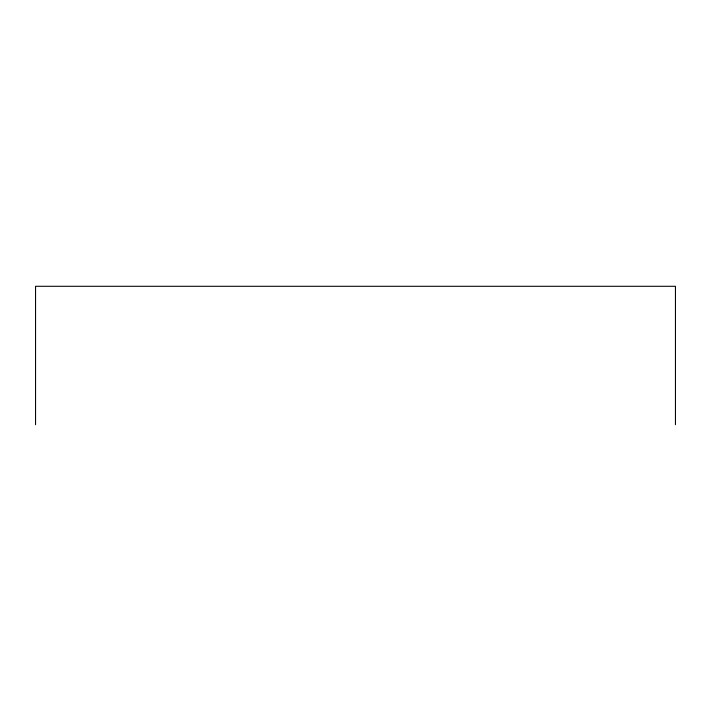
<?xml version="1.0" encoding="UTF-8"?>
<svg xmlns="http://www.w3.org/2000/svg" width="711" height="711" viewBox="0 0 711 711"><rect width="100%" height="100%" fill="white"/><g stroke="black" fill="none" stroke-linecap="round" stroke-linejoin="round"><path stroke-width="1.07" d="M675.45 424.707L675.45 286.293L35.55 286.293L35.55 424.707"/></g></svg>
